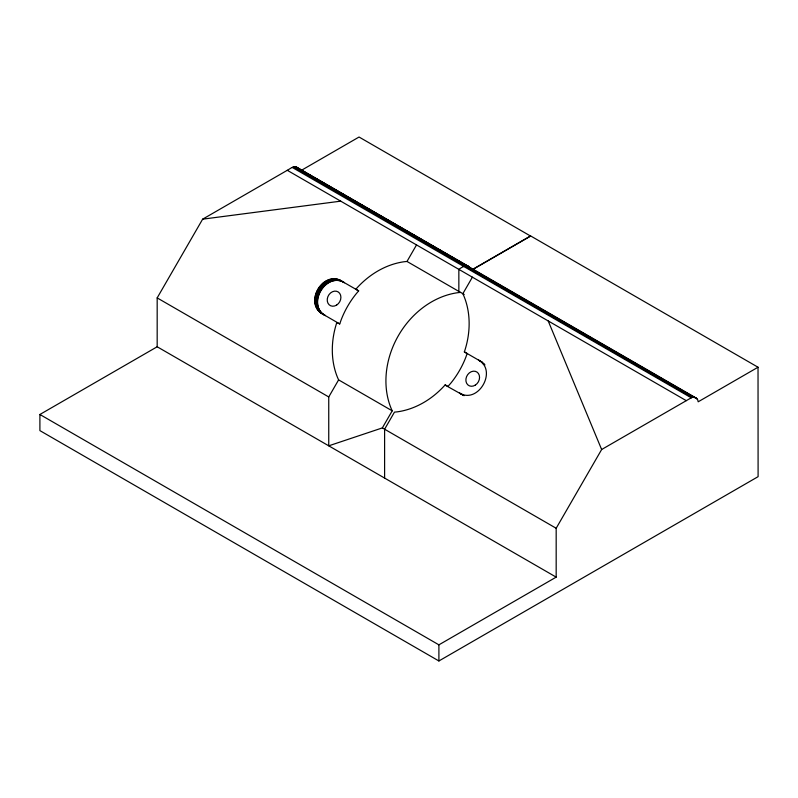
<?xml version="1.0" encoding="UTF-8"?>
<svg xmlns="http://www.w3.org/2000/svg" width="798" height="798" viewBox="0 0 798 798"><rect width="100%" height="100%" fill="white"/><g stroke="black" fill="none" stroke-linecap="round" stroke-linejoin="round"><path stroke-width="1.2" d="M339.719 323.928L322.582 313.993C303.449 303.559 322.991 269.714 341.594 281.066L358.661 290.881L356.078 293.923A79.002 64.498 -60 0 0 341.275 319.559L339.719 323.928L336.796 322.572A79.002 64.498 -60 0 0 337.444 377.274L338.611 379.878L392.217 410.83L382.352 427.908L328.746 445.823L328.746 396.955L338.611 379.878M320.896 313.016L325.404 315.619C306.272 305.185 325.803 271.34 344.417 282.701L339.898 280.088M464.057 395.668L459.548 393.065C478.152 404.416 497.693 370.581 478.551 360.137L482.241 362.222L464.346 351.898L464.655 351.01A79.002 64.498 -60 0 0 464.007 296.307L462.84 293.704L472.386 277.175M157.176 346.771L39.9 414.481L39.9 430.611L438.9 660.973L758.1 476.665L758.03 367.23L698.18 401.803C698.18 397.713 693.282 395.988 690.27 398.362L601.642 449.523L556.176 528.266L556.176 577.134L157.176 346.771L157.176 297.903L202.642 219.171L287.28 170.303C290.233 168.867 294.262 164.737 297.584 167.809M358.661 290.881L355.838 289.255L356.447 288.537A79.002 64.498 -60 0 1 404.147 261.744L406.99 261.455L416.526 244.916M463.199 395.209L445.015 385.045A79.002 64.498 -60 0 1 397.314 411.838L394.471 412.127L384.606 429.214L384.606 478.082M458.85 291.4L458.85 269.355C461.603 267.42 467.119 263.45 469.753 267.669M301.335 170.373L359.05 137.027L530.62 236.088L472.905 269.425M472.885 269.255L530.6 235.919L758.03 367.23M39.9 414.481L438.9 644.844L556.176 577.134M463.877 266.532L466.83 265.983L469.154 266.861M202.642 219.171L340.716 201.156M460.596 292.397L457.753 292.696A79.002 64.498 -60 0 0 391.05 408.227L392.217 410.83M296.377 167.001L468.586 266.402M295.669 166.782L696.604 398.302M301.325 170.243L298.083 168.378L298.492 169.046M303.479 171.49L311.03 175.849M313.185 177.096L409.224 232.537M411.379 233.784L424.337 241.265M426.491 242.512L469.653 267.43M294.911 166.682L466.481 265.734M466.83 265.983L697.183 398.97M307.13 174.034L309.285 175.281M341.654 193.964L344.896 195.839M385.903 219.51L388.057 220.757M401.005 228.228L403.17 229.475M420.426 239.44L422.591 240.687M439.848 250.662L443.089 252.527M454.96 259.38L458.192 261.245M464.675 264.986L467.907 266.851M294.103 166.702L465.673 265.754M465.892 265.993L693.322 397.294M463.917 265.136L466.072 266.382M293.265 166.842L464.835 265.904M464.905 266.173L692.335 397.474M292.307 167.47L691.307 397.833M287.28 170.303L686.28 400.656M406.99 261.455L464.217 294.502M464.346 351.898L467.159 353.524L465.823 357.275A79.002 64.498 -60 0 1 451.02 382.92L447.977 386.422L445.154 384.796M339 279.699L341.823 281.335M338.073 279.38L340.896 281.016M481.773 362.352L483.658 363.429M337.115 279.13L339.938 280.766M482.471 363.05L484.346 364.137M336.138 278.951L338.96 280.577M483.109 363.808L484.994 364.895M335.14 278.841L337.963 280.477M334.123 278.811L336.946 280.437M333.095 278.841L335.918 280.467M332.068 278.951L334.891 280.577M331.03 279.13L333.853 280.756M329.993 279.38L332.816 281.006M328.966 279.699L331.788 281.325M327.948 280.078L330.771 281.714M326.941 280.537L329.754 282.163M325.943 281.056L328.766 282.682M324.976 281.634L327.798 283.27M324.028 282.283L326.851 283.908M323.11 282.981L325.933 284.617M322.232 283.739L325.045 285.365M321.375 284.547L324.197 286.183M320.567 285.405L323.389 287.041M319.799 286.312L322.621 287.938M319.08 287.26L321.893 288.886M318.402 288.248L321.225 289.874M317.774 289.265L320.596 290.891M317.205 290.312L320.028 291.948M316.686 291.39L319.509 293.026M316.227 292.497L319.05 294.123M315.828 293.614L318.651 295.24M315.489 294.741L318.312 296.367M315.22 295.878L318.043 297.514M315.001 297.026L317.823 298.661M314.851 298.173L317.674 299.799M314.771 299.31L317.594 300.946M314.751 300.447L317.574 302.073M314.801 301.564L317.614 303.19M314.911 302.661L317.734 304.287M315.08 303.739L317.903 305.375M315.32 304.796L318.143 306.422M315.629 305.814L318.442 307.439M315.988 306.801L318.811 308.427M316.407 307.749L319.23 309.375M316.896 308.656L319.719 310.282M317.434 309.514L320.257 311.14M318.023 310.322L320.846 311.948M318.671 311.08L321.494 312.706M319.37 311.789L322.192 313.415M320.108 312.427L322.931 314.053M462.132 394.431L464.017 395.509M157.176 297.903L328.746 396.955M382.352 427.908L556.176 528.266M548.196 320.936L601.642 449.523M438.9 644.844L438.9 660.973M475.229 385.165A7.9 6.454 -60 0 0 476.975 372.067A7.9 6.454 -60 0 0 465.952 378.92A7.9 6.454 -60 0 0 475.229 385.165M336.636 305.075A7.9 6.454 -60 0 0 338.262 291.978A7.9 6.454 -60 0 0 327.29 298.951A7.9 6.454 -60 0 0 336.636 305.075"/></g></svg>
